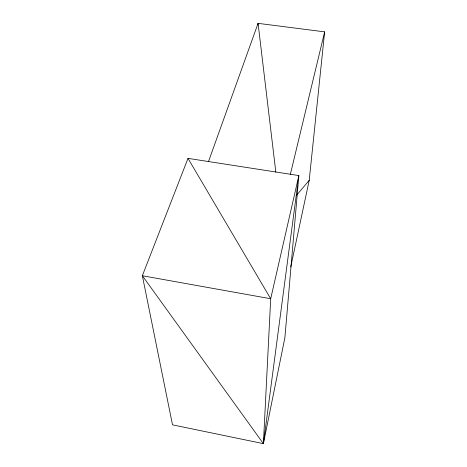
<?xml version="1.0" encoding="UTF-8"?>
<svg xmlns="http://www.w3.org/2000/svg" width="467" height="467" viewBox="0 0 467 467"><rect width="100%" height="100%" fill="white"/><g stroke="black" fill="none" stroke-linecap="round" stroke-linejoin="round"><path stroke-width="0.7" d="M263.394 443.65L270.697 298.752L298.862 175.58L187.997 158.36L142.353 275.734L172.516 424.853L263.394 443.65L284.876 337.775L298.862 175.58L263.394 443.65L142.353 275.734L270.697 298.752L187.997 158.36M290.731 266.996L309.218 180.285L324.647 31.861L258.07 23.35L208.492 161.588M257.842 24.786L258.07 23.35L275.822 172.072M290.369 174.267L324.647 31.861M296.65 195.183L309.218 180.285"/></g></svg>
